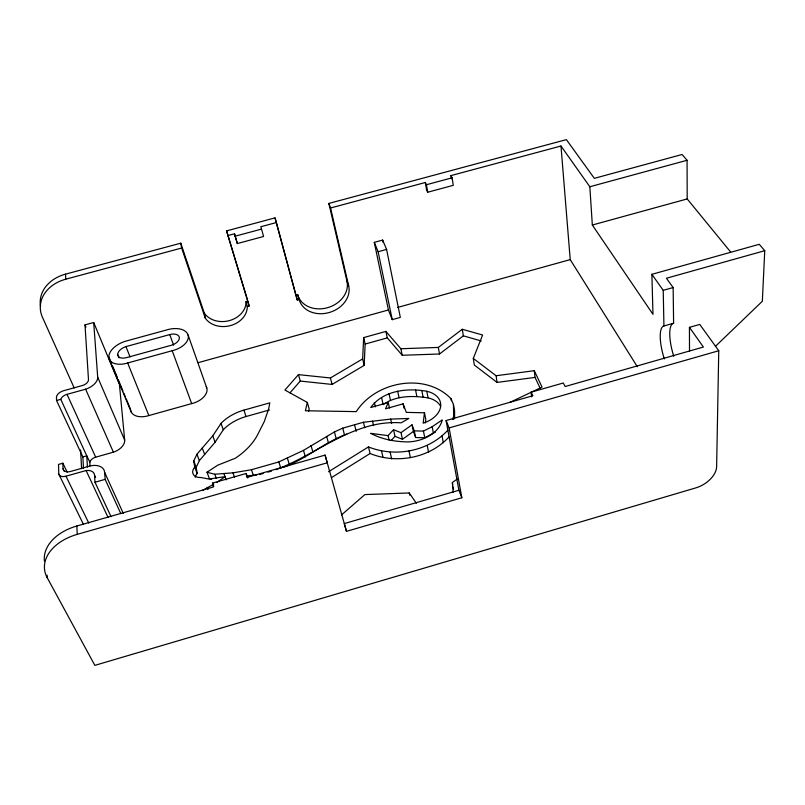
<?xml version="1.0" encoding="UTF-8"?>
<svg xmlns="http://www.w3.org/2000/svg" width="805" height="805" viewBox="0 0 805 805"><rect width="100%" height="100%" fill="white"/><g stroke="black" fill="none" stroke-linecap="round" stroke-linejoin="round"><path stroke-width="1.21" d="M453.738 419.455L453.436 404.442L450.981 398.626C424.949 372.041 375.603 381.449 356.273 411.627L305.377 410.761L307.329 402.45L284.92 390.033L298.444 374.637L330.392 377.968L362.642 358.909L363.669 337.597L385.897 331.408L400.88 348.746L402.228 355.267L439.51 353.999L463.338 335.836L481.199 340.938M454.563 418.087L454.604 411.114L453.436 404.442M689.503 351.04L689.442 327.353L699.766 324.425L718.754 350.749L716.631 466.548A22.691 14.289 -28.7 0 1 695.58 487.961L94.859 665.373L47.123 577.547L47.072 575.122M289.991 392.84L300.275 381.067L332.083 384.438L364.162 365.39L365.148 344.047L363.669 337.597M451.434 178.831L450.941 175.611L560.984 146.017L589.834 186.75L592.329 225.028L652.976 314.342L651.879 274.324L759.256 244.307L764.75 250.707L762.345 301.261L715.393 346.371M425.362 422.887L425.805 419.425L424.487 412.784L406.304 412.381L403.114 403.828L385.545 408.819L388.241 402.56L370.723 407.531C383.12 390.395 407.33 387.748 426.791 391.27A24.784 16.744 -11.5 0 1 440.657 406.394A24.784 16.744 -11.5 0 1 423.148 423.178L424.487 412.784M308.607 411.305L309.16 408.93L307.329 402.45M540.195 388.352L535.043 377.414L497.047 382.415L474.336 365.047L473.3 358.416L482.608 335.011L462.281 329.275L438.333 347.428L400.88 348.746M452.42 419.395L453.336 417.221M195.253 477.264A10.666 7.124 -21.3 0 1 197.175 473.501L196.189 467.272L199.368 460.631L215.096 442.237L223.277 429.769A36.768 24.341 -18.7 0 1 246.028 416.537L269.474 409.946M197.175 473.501L194.719 467.091L193.743 460.873L196.953 454.231L212.782 435.837L221.023 423.38A36.939 24.311 -18.6 0 1 243.915 410.127L269.816 402.852L268.639 408.97L264.292 421.508L257.892 434.217A61.814 39.737 -20.1 0 1 235.271 458.266L217.712 465.189L207.006 472.253L209.421 478.673L211.635 479.247M391.129 440.546L394.993 436.32L393.514 429.709L401.011 432.657L402.46 439.289L413.398 431.45L412.009 424.819L401.011 432.657M412.009 424.819L414.273 430.886L423.43 431.088L432.164 426.751L442.197 419.918A31.184 21.292 -11.8 0 1 403.064 441.734C391.874 441.1 380.644 438.675 370.702 433.342L388.07 435.626L393.514 429.709M331.429 477.657L370.089 453.517C396.543 464.294 429.629 458.176 449.059 436.894M328.531 471.74L368.469 446.916C395.064 457.653 428.25 451.514 447.832 430.212M341.431 514.999L364.866 494.592L409.252 492.962L416.386 503.296M453.145 492.157L452.36 482.527L457.381 478.915M216.857 482.477L225.028 476.641L208.928 479.056L200.827 477.506A10.717 7.114 -21.1 0 1 194.719 467.091M413.398 431.45L415.662 437.528L424.768 437.739L435.455 432.044M283.008 467.433C305.809 459.303 324.194 442.398 346.784 434.026M207.006 472.253L214.774 474.246L232.977 472.827L251.442 469.738L278.822 461.929L303.485 450.387L334.417 431.933L342.719 428.149L363.427 422.263L390.646 419.103L408.839 418.449L401.162 422.826C353.908 419.455 317.744 454.03 276.035 469.657M202.196 490.597L213.677 484.248M440.637 406.334A24.663 16.774 -11.5 0 0 428.079 397.891C413.116 395.537 395.99 395.376 383.19 404.593L381.691 398.022M509.998 402.359L542.037 387.074L534.279 370.692L496.101 375.734L473.3 358.416M446.101 420.532L458.9 490.265L344.288 523.582L346.472 531.35L461.839 497.752L449.12 427.918L446.101 420.532L532.89 395.738L531.099 392.186L563.269 383.009L565.16 386.521L703.389 347.036L689.442 327.353M44.406 561.015A47.264 31.838 -6.9 0 1 76.847 526.007L213.275 487.035L212.59 483.081L246.189 473.491L247.749 477.999M47.123 577.547A47.606 31.878 -7.1 0 1 77.23 534.359L327.233 462.805L325.069 455.107L246.984 477.405L246.189 473.491M259.572 474.517L263.124 473.511M267.864 472.153L271.416 471.136M449.12 427.918L718.754 350.749M664.296 358.95A30.208 8.946 73.3 0 1 663.934 325.975L673.614 323.228L673.141 287.546L666.429 278.248L764.75 250.707M67.187 472.153L62.86 463.197L58.503 464.425L58.805 474.135A7.567 4.679 -24.9 0 0 65.98 476.208L86.085 470.533A10.958 6.893 -24.7 0 1 94.547 475.202L95.584 477.446M111.05 516.699L94.99 482.235L105.143 479.357L104.63 472.354A16.02 10.093 -24.5 0 0 90.563 465.833L70.528 471.478A7.728 4.78 -24.6 0 1 63.042 468.842L62.86 463.197M651.879 274.324L663.219 290.333L673.141 287.546M83.468 468.118L82.865 456.948L86.779 455.841L89.828 462.151L90.049 465.914M89.828 462.151A6.581 4.116 -23.9 0 1 95.684 457.17L113.404 452.189A13.504 8.402 -23 0 0 124.684 440.134L119.432 384.478L93.702 322.503L85.008 324.868L88.49 379.708A6.742 3.924 -22 0 1 82.11 385.605L63.575 390.727A7.688 4.478 -22.7 0 0 56.451 397.268L56.551 400.508L82.865 456.948M365.148 344.047L387.275 337.879L402.228 355.267M126.264 398.938L130.511 409.171A16.865 10.344 -21 0 0 148.855 415.571L191.681 403.597A16.382 10.163 -19.5 0 0 206.754 387.909L188.108 335.071A19.934 11.673 -19 0 0 168.949 329.315L125.389 341.26A19.602 11.371 -20.2 0 0 108.816 356.867L111.654 363.689M56.551 400.508L60.767 399.34A6.903 4.035 -22.7 0 1 67.016 394.349L85.622 389.197A14.158 8.231 -21.9 0 0 97.687 377.163L93.702 322.503M198.191 362.663L388.423 309.975L392.236 319.655L400.316 317.401L386.591 249.429L382.657 240.081L374.285 242.355L388.423 309.975M397.63 307.43L570.222 259.623L637.339 366.748M125.952 346.603L169.754 334.578A9.036 5.283 -18.9 0 1 179.344 337.476A9.258 5.414 -18.9 0 1 171.385 345.265L127.089 357.46A8.573 4.971 -20.3 0 1 117.671 354.431A10.073 5.836 -20.2 0 1 125.952 346.603L130.078 356.947M40.582 306.413A36.95 29.413 -0.7 0 1 65.517 274.153L180.773 243.191L181.658 248.031L205.245 318.066A22.419 18.072 -10.7 0 0 230.522 325.582A22.419 18.072 -10.7 0 0 247.256 306.554L249.117 306.041L226.577 230.894L274.998 217.883L295.868 295.204L297.317 300.054L299.158 299.551A25.69 20.749 -17.8 0 0 328.893 312.612A25.69 20.749 -17.8 0 0 348.686 285.946L330.553 207.992L328.843 203.424L566.388 139.627L594.332 178.338L682.087 154.49L687.067 160.276L687.198 198.936L730.638 252.015M592.329 225.028L687.198 198.936M108.816 356.867A17.519 10.153 -20.3 0 0 127.663 362.985L172.21 350.708A17.016 9.972 -18.9 0 0 188.108 335.071M374.285 242.355L378.119 251.744L386.591 249.429M180.773 243.191L204.279 313.075A22.299 18.032 -10.6 0 0 229.425 320.601A22.299 18.032 -10.6 0 0 246.068 301.634L247.92 301.13L249.117 306.041M295.868 295.204L297.699 294.7A25.559 20.709 -17.7 0 0 327.303 307.772A25.559 20.709 -17.7 0 0 346.965 281.197L328.843 203.424M589.834 186.75L687.067 160.276M227.714 235.644L234.547 233.802L235.141 236.197L261.524 229.103M425.312 182.504L426.429 184.727L452.128 177.804L453.265 185.331L427.697 192.234L426.58 190L425.312 182.504L330.553 207.992M235.141 236.197L237.344 243.553L263.587 236.479L260.85 226.728L276.397 222.552L297.317 300.054M74.221 388.01L42.423 317.21A37.151 29.493 -0.9 0 1 65.738 279.204L181.658 248.031M246.35 475.956L256.735 474.98M394.993 436.32L402.46 439.289M450.941 175.611L452.128 177.804M58.805 474.135L83.418 524.276M63.042 468.842L64.128 471.066M65.98 476.208L88.771 523.069M86.085 470.533L108.112 517.545M60.767 399.34L86.779 455.841L87.423 467.001M105.143 479.357L120.8 513.62M104.63 472.354L123.356 513.52M67.016 394.349L95.684 457.17M85.622 389.197L113.404 452.189M97.687 377.163L124.684 440.134M85.008 324.868L85.974 327.162M112.589 365.963L117.309 377.334M118.244 379.608L122.964 390.978M123.91 393.253L125.318 396.664M109.47 359.654L131.185 411.999M117.671 354.431L119.08 357.883M127.663 362.985L148.855 415.571M458.9 490.265L461.839 497.752M193.743 460.873L196.189 467.272M207.187 487.387L208.002 489.531M196.953 454.231L199.368 460.631M212.59 483.081L213.848 486.441M202.276 448.043L204.661 454.443M214.774 474.246L216.364 478.532M172.21 350.708L191.681 403.597M169.754 334.578L173.628 345.184M223.871 473.541L226.195 479.871M346.965 281.197L348.686 285.946M212.782 435.837L215.096 442.237M232.977 472.827L234.507 477.134M221.023 423.38L223.277 429.769M251.442 469.738L253.283 475.131M243.915 410.127L246.028 416.537M278.822 461.929L280.885 468.43M287.325 457.944L289.347 464.455M226.577 230.894L247.558 299.933M274.998 217.883L276.397 222.552M297.699 294.7L299.158 299.551M234.547 233.802L237.344 243.553M303.485 450.387L305.417 456.908M311.002 445.467L312.883 451.997M298.444 374.637L300.275 381.067M325.069 455.107L346.472 531.35M326.649 436.421L328.45 442.961M334.417 431.933L336.168 438.473M330.392 377.968L332.083 384.438M342.719 428.149L344.429 434.7M354.542 424.788L356.192 431.349M363.427 422.263L364.766 427.737M368.469 446.916L370.089 453.517M246.068 301.634L247.256 306.554M372.524 421.166L373.57 425.553M381.459 450.78L383.019 457.401M362.642 358.909L364.162 365.39M374.355 402.45L375.382 406.827M388.07 435.626L389.087 440.033M390.153 452.289L391.683 458.92M390.646 419.103L391.633 423.511M409.252 492.962L409.745 495.186M388.241 402.56L389.469 408.044M388.996 393.615L390.445 400.186M408.96 450.981L410.399 457.632M385.897 331.408L387.275 337.879M397.66 391.16L399.079 397.74M403.114 403.828L404.05 408.236M414.273 430.886L415.662 437.528M378.119 251.744L392.236 319.655M382.657 240.081L383.16 242.536M427.254 445.728L428.602 452.4M415.511 389.751L416.839 396.352M423.43 431.088L424.768 437.739M421.82 390.606L423.128 397.217M432.164 426.751L433.462 433.412M426.791 391.27L428.079 397.891M204.279 313.075L205.245 318.066M452.36 482.527L452.772 484.771M453.195 487.015L453.618 489.249M442.015 435.958L443.273 442.639M438.333 347.428L439.51 353.999M450.981 398.626L451.374 400.84M426.429 184.727L427.697 192.234M462.281 329.275L463.338 335.836M496.101 375.734L497.047 382.415M531.099 392.186L531.652 396.885M534.279 370.692L535.043 377.414M560.984 146.017L570.222 259.623M94.547 475.202L94.99 482.235M80.611 449.935L81.577 468.752M65.517 274.153L65.738 279.204M76.847 526.007L77.23 534.359M663.219 290.333L663.934 325.975M673.745 356.243A30.188 9.187 73.3 0 1 673.614 323.228M206.211 386.621A19.189 11.894 -19.6 0 1 206.754 387.909"/></g></svg>
